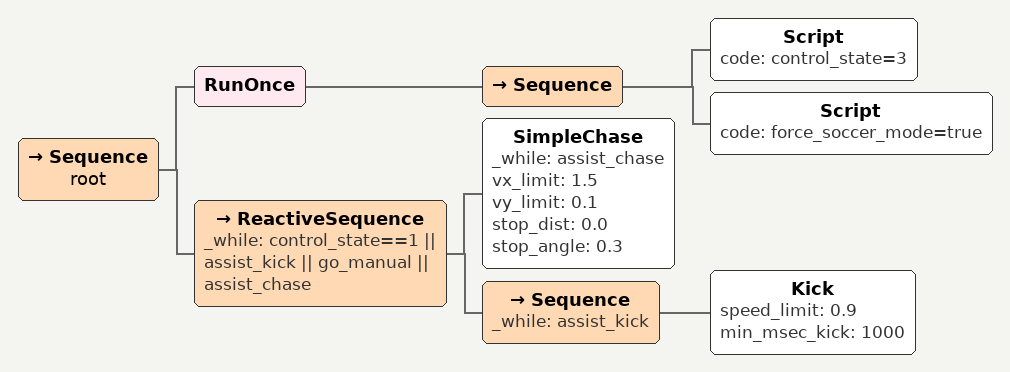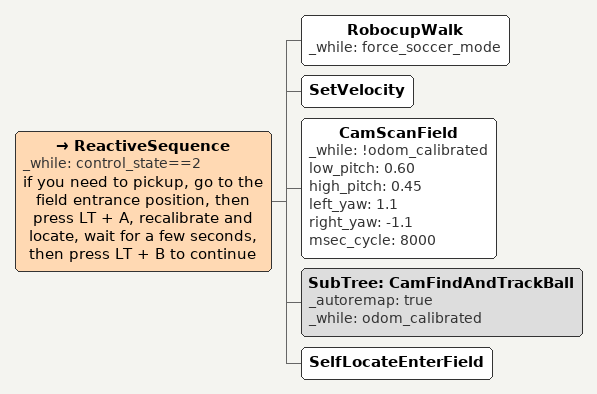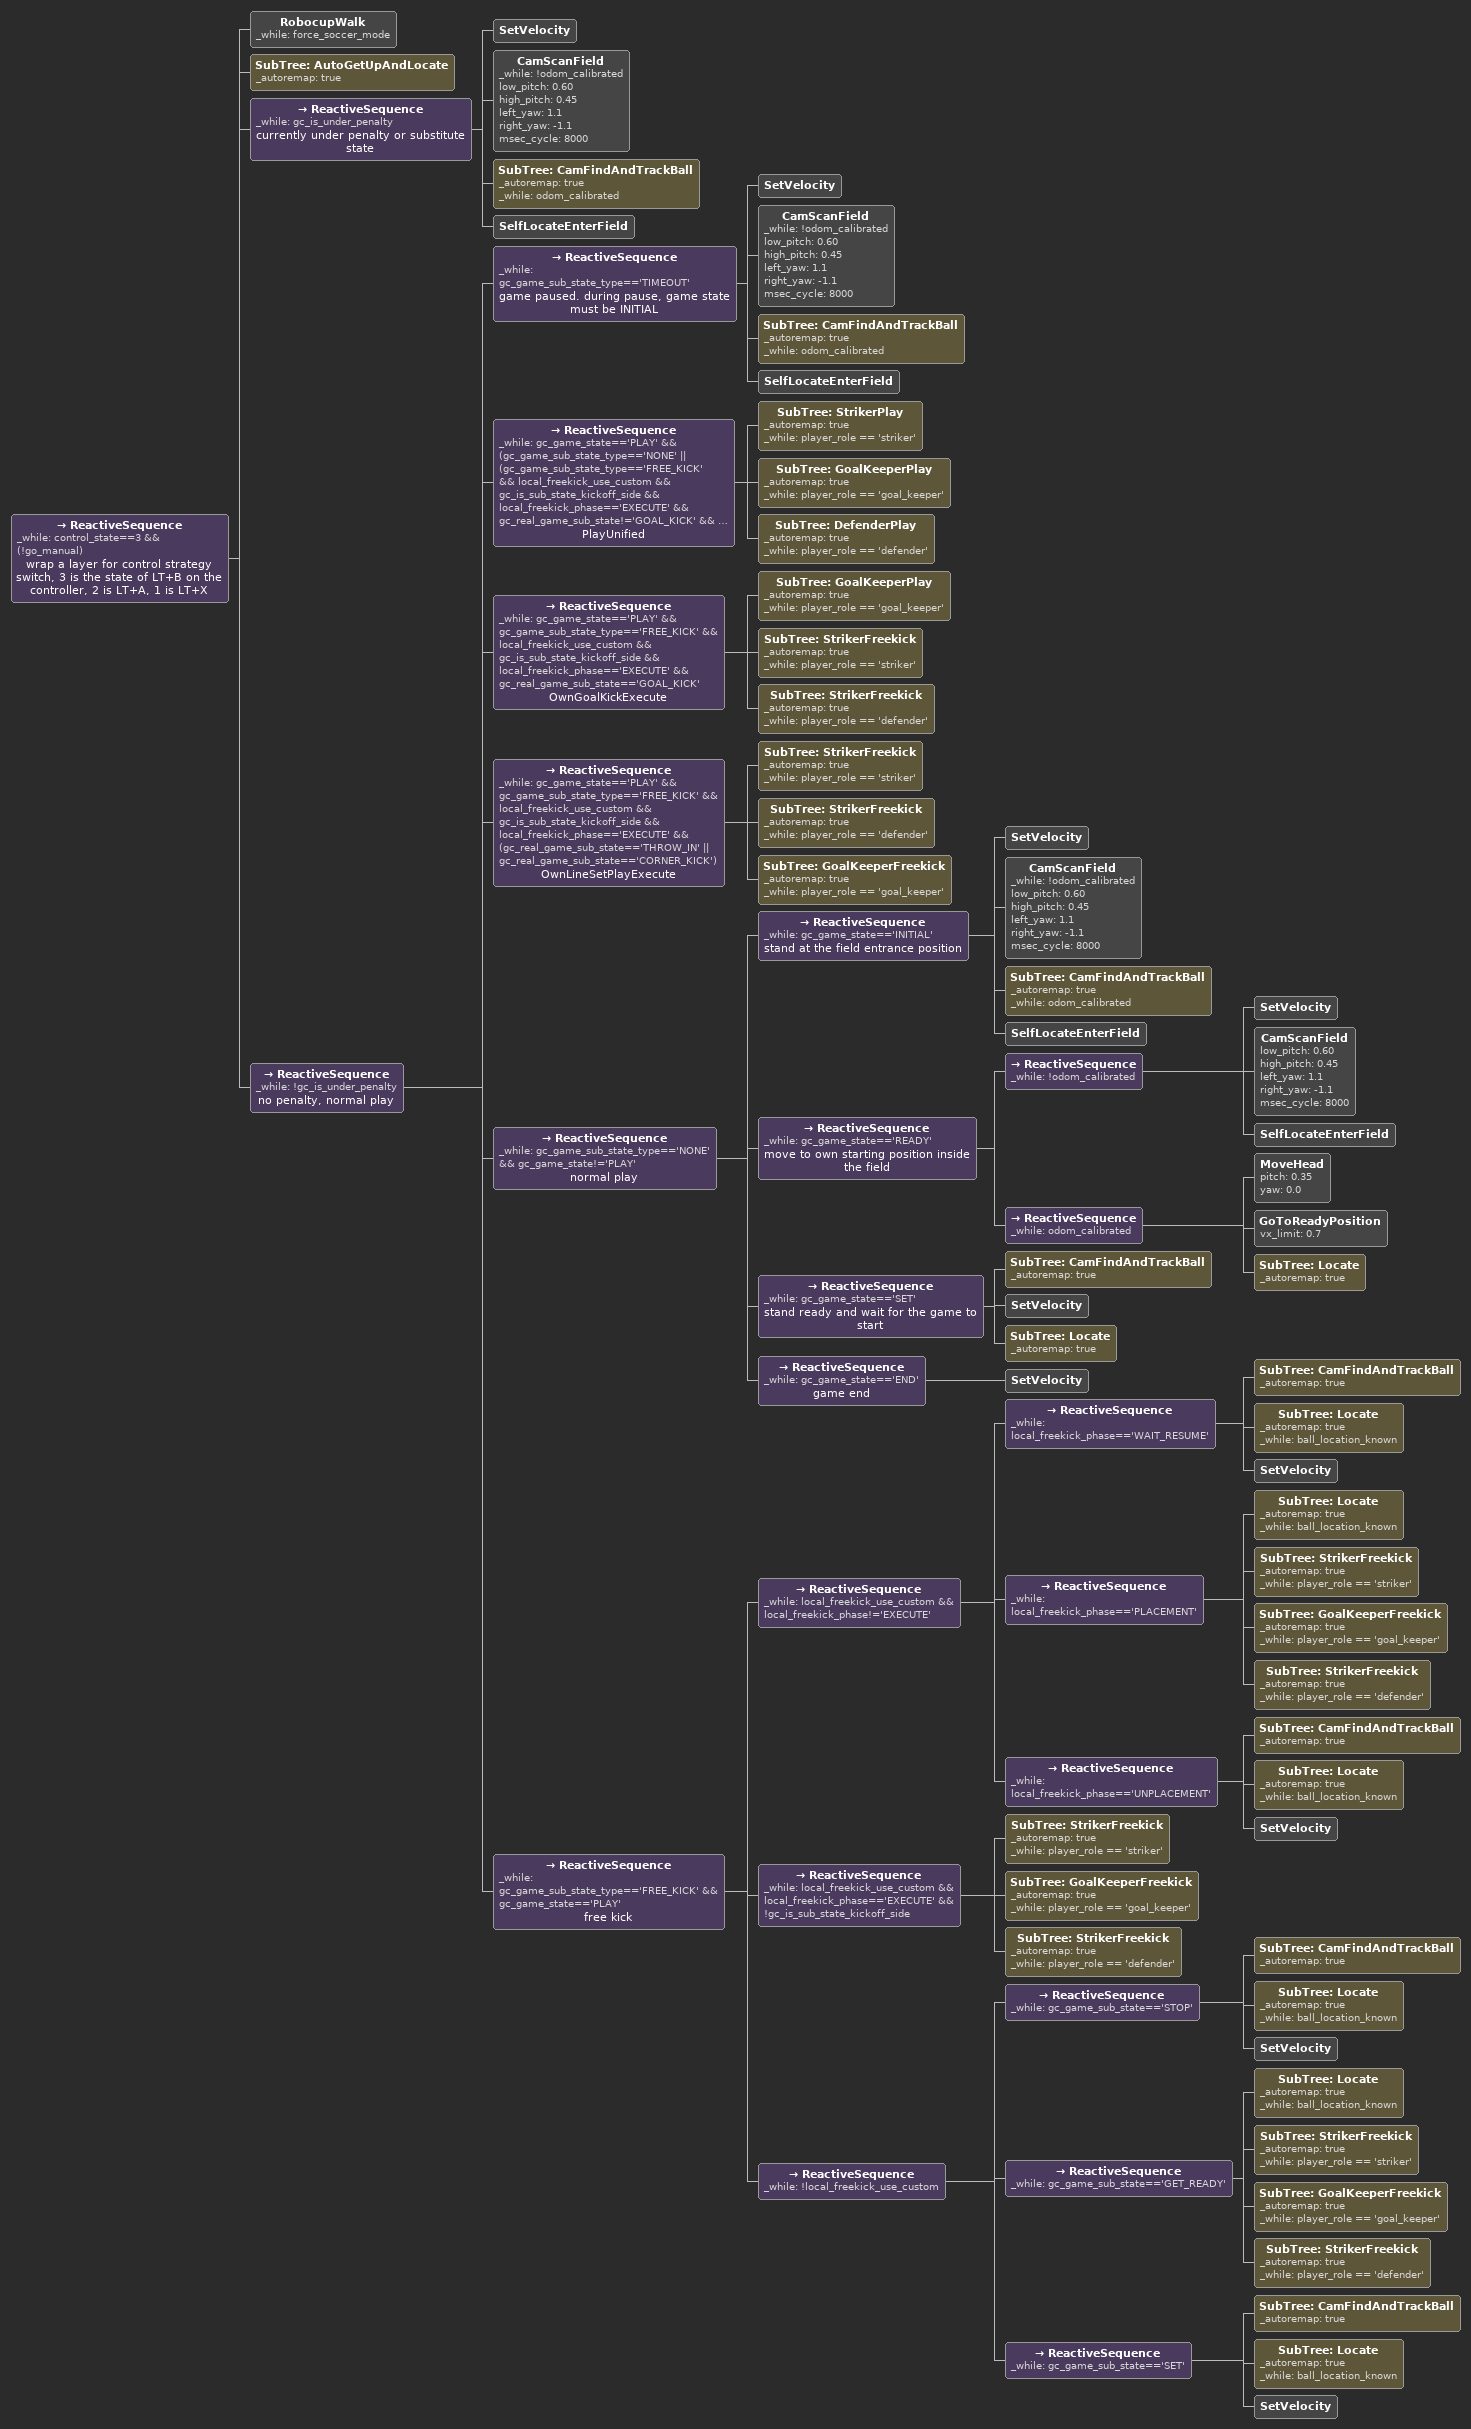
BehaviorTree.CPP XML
<Sequence name="root">
    <!-- Enter kSoccer once at startup (same as former RunOnce RobocupWalk); keep control_state=3 -->
    <RunOnce>
        <Sequence>
            <Script code="control_state=3"/>
            <Script code="force_soccer_mode=true"/>
        </Sequence>
    </RunOnce>
    <ReactiveSequence _while="control_state==1 || assist_kick || go_manual || assist_chase">
        <SimpleChase _while="assist_chase" vx_limit="1.5" vy_limit="0.1" stop_dist="0.0" stop_angle="0.3"/>
        <Sequence _while="assist_kick">
            <Kick speed_limit="0.9" min_msec_kick="1000"/>
       </Sequence>
    </ReactiveSequence>
</Sequence>

<ReactiveSequence _while="control_state==2" name="if you need to pickup, go to the field entrance position, then press LT + A, recalibrate and locate, wait for a few seconds, then press LT + B to continue">
    <!-- Enter kSoccer once per locate (force_soccer_mode set by agent/joystick); then stand still and only scan head -->
    <RobocupWalk _while="force_soccer_mode"/>
    <SetVelocity/>
    <CamScanField _while="!odom_calibrated" low_pitch="0.60" high_pitch="0.45" left_yaw="1.1" right_yaw="-1.1" msec_cycle="8000"/>
    <SubTree ID="CamFindAndTrackBall" _autoremap="true" _while="odom_calibrated"/>
    <SelfLocateEnterField/>
</ReactiveSequence>

<ReactiveSequence _while="control_state==3 &amp;&amp; (!go_manual)" name="wrap a layer for control strategy switch, 3 is the state of LT+B on the controller, 2 is LT+A, 1 is LT+X">
    <!-- Former RunOnce RobocupWalk: only when force_soccer_mode set at startup / locate -->
    <RobocupWalk _while="force_soccer_mode"/>
    <SubTree ID="AutoGetUpAndLocate" _autoremap="true"/>
    <ReactiveSequence _while="gc_is_under_penalty" name="currently under penalty or substitute state">
        <SetVelocity/>
        <CamScanField _while="!odom_calibrated" low_pitch="0.60" high_pitch="0.45" left_yaw="1.1" right_yaw="-1.1" msec_cycle="8000"/>
        <SubTree ID="CamFindAndTrackBall" _autoremap="true" _while="odom_calibrated"/>
        <SelfLocateEnterField/>
    </ReactiveSequence>

    <ReactiveSequence _while="!gc_is_under_penalty" name="no penalty, normal play">
        <ReactiveSequence _while="gc_game_sub_state_type=='TIMEOUT'" name="game paused. during pause, game state must be INITIAL">
            <SetVelocity/>
            <CamScanField _while="!odom_calibrated" low_pitch="0.60" high_pitch="0.45" left_yaw="1.1" right_yaw="-1.1" msec_cycle="8000"/>
            <SubTree ID="CamFindAndTrackBall" _autoremap="true" _while="odom_calibrated"/>
            <SelfLocateEnterField/>
        </ReactiveSequence>

        <!-- Open play / FK EXECUTE that is not goal-kick or line set-play. -->
        <ReactiveSequence _while="gc_game_state=='PLAY' &amp;&amp; (gc_game_sub_state_type=='NONE' || (gc_game_sub_state_type=='FREE_KICK' &amp;&amp; local_freekick_use_custom &amp;&amp; gc_is_sub_state_kickoff_side &amp;&amp; local_freekick_phase=='EXECUTE' &amp;&amp; gc_real_game_sub_state!='GOAL_KICK' &amp;&amp; gc_real_game_sub_state!='THROW_IN' &amp;&amp; gc_real_game_sub_state!='CORNER_KICK'))" name="PlayUnified">
            <SubTree ID="StrikerPlay" _autoremap="true" _while="player_role == 'striker'"/>
            <SubTree ID="GoalKeeperPlay" _autoremap="true" _while="player_role == 'goal_keeper'"/>
            <SubTree ID="DefenderPlay" _autoremap="true" _while="player_role == 'defender'"/>
        </ReactiveSequence>

        <!-- Own goal-kick EXECUTE: GK takes; field players stay on freekick support slots. -->
        <ReactiveSequence _while="gc_game_state=='PLAY' &amp;&amp; gc_game_sub_state_type=='FREE_KICK' &amp;&amp; local_freekick_use_custom &amp;&amp; gc_is_sub_state_kickoff_side &amp;&amp; local_freekick_phase=='EXECUTE' &amp;&amp; gc_real_game_sub_state=='GOAL_KICK'" name="OwnGoalKickExecute">
            <SubTree ID="GoalKeeperPlay" _autoremap="true" _while="player_role == 'goal_keeper'"/>
            <SubTree ID="StrikerFreekick" _autoremap="true" _while="player_role == 'striker'"/>
            <SubTree ID="StrikerFreekick" _autoremap="true" _while="player_role == 'defender'"/>
        </ReactiveSequence>

        <!-- Own throw-in / corner EXECUTE: only freekick_i_am_taker kicks; others hold support. -->
        <ReactiveSequence _while="gc_game_state=='PLAY' &amp;&amp; gc_game_sub_state_type=='FREE_KICK' &amp;&amp; local_freekick_use_custom &amp;&amp; gc_is_sub_state_kickoff_side &amp;&amp; local_freekick_phase=='EXECUTE' &amp;&amp; (gc_real_game_sub_state=='THROW_IN' || gc_real_game_sub_state=='CORNER_KICK')" name="OwnLineSetPlayExecute">
            <SubTree ID="StrikerFreekick" _autoremap="true" _while="player_role == 'striker'"/>
            <SubTree ID="StrikerFreekick" _autoremap="true" _while="player_role == 'defender'"/>
            <SubTree ID="GoalKeeperFreekick" _autoremap="true" _while="player_role == 'goal_keeper'"/>
        </ReactiveSequence>

        <ReactiveSequence _while="gc_game_sub_state_type=='NONE' &amp;&amp; gc_game_state!='PLAY'" name="normal play">
            <!-- Original trigger: GC INITIAL only. Improved standstill + scan (same quality as agent locate). -->
            <ReactiveSequence _while="gc_game_state=='INITIAL'" name="stand at the field entrance position">
                <SetVelocity/>
                <CamScanField _while="!odom_calibrated" low_pitch="0.60" high_pitch="0.45" left_yaw="1.1" right_yaw="-1.1" msec_cycle="8000"/>
                <SubTree ID="CamFindAndTrackBall" _autoremap="true" _while="odom_calibrated"/>
                <SelfLocateEnterField/>
            </ReactiveSequence>

            <ReactiveSequence _while="gc_game_state=='READY'" name="move to own starting position inside the field">
                <!-- Original: if not calibrated yet, locate before walking -->
                <ReactiveSequence _while="!odom_calibrated">
                    <SetVelocity/>
                    <CamScanField low_pitch="0.60" high_pitch="0.45" left_yaw="1.1" right_yaw="-1.1" msec_cycle="8000"/>
                    <SelfLocateEnterField/>
                </ReactiveSequence>
                <ReactiveSequence _while="odom_calibrated">
                    <MoveHead pitch="0.35" yaw="0.0"/>
                    <GoToReadyPosition vx_limit="0.7"/>
                    <SubTree ID="Locate" _autoremap="true"/>
                </ReactiveSequence>
            </ReactiveSequence>

            <ReactiveSequence _while="gc_game_state=='SET'" name="stand ready and wait for the game to start">
                <SubTree ID="CamFindAndTrackBall" _autoremap="true"/>
                <SetVelocity/>
                <SubTree ID="Locate" _autoremap="true"/>
            </ReactiveSequence>

            <ReactiveSequence _while="gc_game_state=='END'" name="game end">
                <SetVelocity/>
            </ReactiveSequence>

        </ReactiveSequence>

        <ReactiveSequence _while="gc_game_sub_state_type=='FREE_KICK' &amp;&amp; gc_game_state=='PLAY'" name="free kick">
            <ReactiveSequence _while="local_freekick_use_custom &amp;&amp; local_freekick_phase!='EXECUTE'">
                <ReactiveSequence _while="local_freekick_phase=='WAIT_RESUME'">
                    <SubTree ID="CamFindAndTrackBall" _autoremap="true"/>
                    <SubTree ID="Locate" _autoremap="true" _while="ball_location_known"/>
                    <SetVelocity/>
                </ReactiveSequence>
                <ReactiveSequence _while="local_freekick_phase=='PLACEMENT'">
                    <SubTree ID="Locate" _autoremap="true" _while="ball_location_known"/>
                    <SubTree ID="StrikerFreekick" _autoremap="true" _while="player_role == 'striker'"/>
                    <SubTree ID="GoalKeeperFreekick" _autoremap="true" _while="player_role == 'goal_keeper'"/>
                    <SubTree ID="StrikerFreekick" _autoremap="true" _while="player_role == 'defender'"/>
                </ReactiveSequence>
                <ReactiveSequence _while="local_freekick_phase=='UNPLACEMENT'">
                    <SubTree ID="CamFindAndTrackBall" _autoremap="true"/>
                    <SubTree ID="Locate" _autoremap="true" _while="ball_location_known"/>
                    <SetVelocity/>
                </ReactiveSequence>
            </ReactiveSequence>
            <!-- Defending team during EXECUTE: keep wall (do not freeze / chase). -->
            <ReactiveSequence _while="local_freekick_use_custom &amp;&amp; local_freekick_phase=='EXECUTE' &amp;&amp; !gc_is_sub_state_kickoff_side">
                <SubTree ID="StrikerFreekick" _autoremap="true" _while="player_role == 'striker'"/>
                <SubTree ID="GoalKeeperFreekick" _autoremap="true" _while="player_role == 'goal_keeper'"/>
                <SubTree ID="StrikerFreekick" _autoremap="true" _while="player_role == 'defender'"/>
            </ReactiveSequence>
            <ReactiveSequence _while="!local_freekick_use_custom">
                <ReactiveSequence _while="gc_game_sub_state=='STOP'">
                    <SubTree ID="CamFindAndTrackBall" _autoremap="true"/>
                    <SubTree ID="Locate" _autoremap="true" _while="ball_location_known"/>
                    <SetVelocity/>
                </ReactiveSequence>
                <ReactiveSequence _while="gc_game_sub_state=='GET_READY'">
                    <SubTree ID="Locate" _autoremap="true" _while="ball_location_known"/>
                    <SubTree ID="StrikerFreekick" _autoremap="true" _while="player_role == 'striker'"/>
                    <SubTree ID="GoalKeeperFreekick" _autoremap="true" _while="player_role == 'goal_keeper'"/>
                    <SubTree ID="StrikerFreekick" _autoremap="true" _while="player_role == 'defender'"/>
                </ReactiveSequence>
                <ReactiveSequence _while="gc_game_sub_state=='SET'">
                    <SubTree ID="CamFindAndTrackBall" _autoremap="true"/>
                    <SubTree ID="Locate" _autoremap="true" _while="ball_location_known"/>
                    <SetVelocity/>
                </ReactiveSequence>
            </ReactiveSequence>
        </ReactiveSequence>

    </ReactiveSequence>
</ReactiveSequence>
